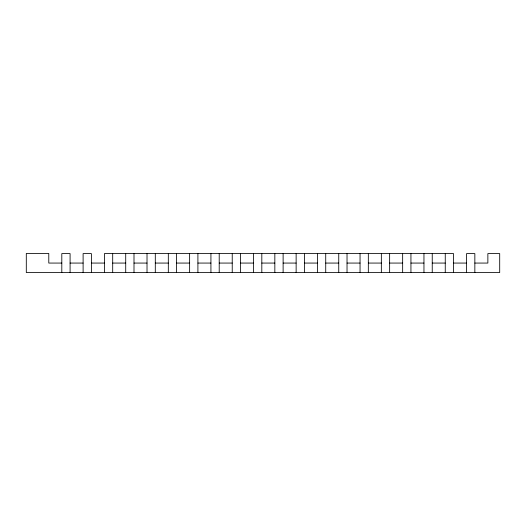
<?xml version="1.0" encoding="UTF-8"?>
<svg xmlns="http://www.w3.org/2000/svg" width="526" height="526" viewBox="0 0 526 526"><rect width="100%" height="100%" fill="white"/><g stroke="black" fill="none" stroke-linecap="round" stroke-linejoin="round"><path stroke-width="0.79" d="M61.805 263.066L48.786 263.066L48.786 253.466L26.3 253.466L26.3 272.534L499.7 272.534L499.7 253.598L487.865 253.598L487.865 263.066L474.846 263.066M70.089 263.066L83.108 263.066M91.392 263.066L104.411 263.066M112.695 263.066L125.714 263.066M133.999 263.066L147.017 263.066M155.301 263.066L168.32 263.066M176.605 263.066L189.623 263.066M197.907 263.066L210.926 263.066M219.21 263.066L232.229 263.066M240.513 263.066L253.532 263.066M261.816 263.066L274.835 263.066M283.12 263.066L296.138 263.066M304.423 263.066L317.441 263.066M325.725 263.066L338.744 263.066M347.028 263.066L360.047 263.066M368.332 263.066L381.35 263.066M389.635 263.066L402.653 263.066M410.938 263.066L423.956 263.066M432.24 263.066L445.259 263.066M453.543 263.066L466.562 263.066M474.846 272.534L474.846 253.598L466.562 253.598L466.562 272.534M453.543 272.534L453.543 253.598L104.411 253.598L104.411 272.534M445.259 253.598L445.259 272.534M432.24 253.598L432.24 272.534M423.956 253.598L423.956 272.534M410.938 253.598L410.938 272.534M402.653 253.598L402.653 272.534M389.635 253.598L389.635 272.534M381.35 253.598L381.35 272.534M368.332 253.598L368.332 272.534M360.047 253.598L360.047 272.534M347.028 253.598L347.028 272.534M338.744 253.598L338.744 272.534M325.725 253.598L325.725 272.534M317.441 253.598L317.441 272.534M304.423 253.598L304.423 272.534M296.138 253.598L296.138 272.534M283.12 253.598L283.12 272.534M274.835 253.598L274.835 272.534M261.816 253.598L261.816 272.534M253.532 253.598L253.532 272.534M240.513 253.598L240.513 272.534M232.229 253.598L232.229 272.534M219.21 253.598L219.21 272.534M210.926 253.598L210.926 272.534M197.907 253.598L197.907 272.534M189.623 253.598L189.623 272.534M176.605 253.598L176.605 272.534M168.32 253.598L168.32 272.534M155.301 253.598L155.301 272.534M147.017 253.598L147.017 272.534M133.999 253.598L133.999 272.534M125.714 253.598L125.714 272.534M112.695 253.598L112.695 272.534M91.392 272.534L91.392 253.598L83.108 253.598L83.108 272.534M70.089 272.534L70.089 253.598L61.805 253.598L61.805 272.534"/></g></svg>
